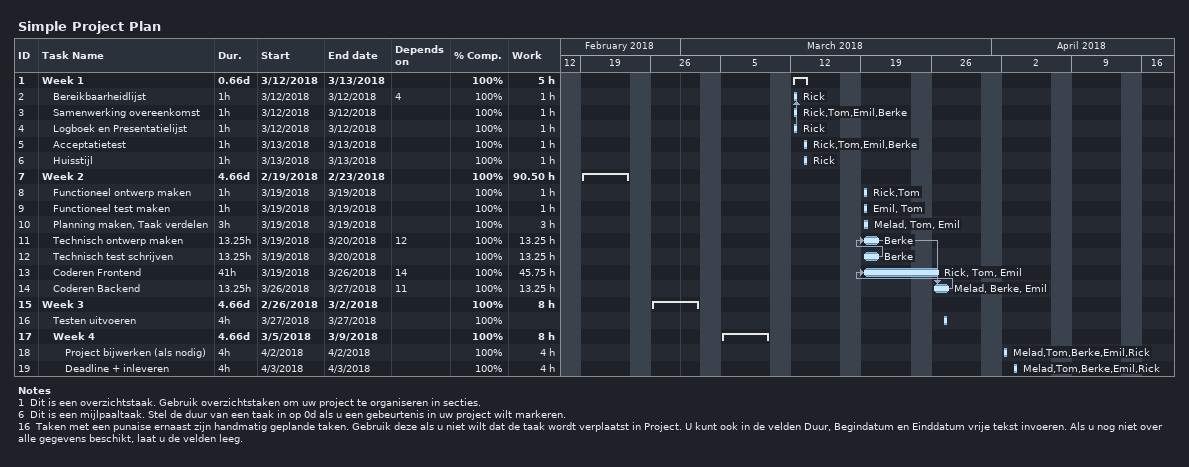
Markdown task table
Simple Project Plan

| ID | Level | Task | Duration | Start | Finish | Predecessors | Resources | % complete | Work (h) |
|---|---|---|---|---|---|---|---|---|---|
| 1 | 1 | **Week 1** | 0.66d | 2018-03-12 | 2018-03-13 |  |  | 100 | 5 |
| 2 | 2 | Bereikbaarheidlijst | 1h | 2018-03-12 | 2018-03-12 | 4 | Rick | 100 | 1 |
| 3 | 2 | Samenwerking overeenkomst | 1h | 2018-03-12 | 2018-03-12 |  | Rick,Tom,Emil,Berke | 100 | 1 |
| 4 | 2 | Logboek en Presentatielijst | 1h | 2018-03-12 | 2018-03-12 |  | Rick | 100 | 1 |
| 5 | 2 | Acceptatietest | 1h | 2018-03-13 | 2018-03-13 |  | Rick,Tom,Emil,Berke | 100 | 1 |
| 6 | 2 | Huisstijl | 1h | 2018-03-13 | 2018-03-13 |  | Rick | 100 | 1 |
| 7 | 1 | **Week 2** | 4.66d | 2018-02-19 | 2018-02-23 |  |  | 100 | 90.50 |
| 8 | 2 | Functioneel ontwerp maken | 1h | 2018-03-19 | 2018-03-19 |  | Rick,Tom | 100 | 1 |
| 9 | 2 | Functioneel test maken | 1h | 2018-03-19 | 2018-03-19 |  | Emil, Tom | 100 | 1 |
| 10 | 2 | Planning maken, Taak verdelen | 3h | 2018-03-19 | 2018-03-19 |  | Melad, Tom, Emil | 100 | 3 |
| 11 | 2 | Technisch ontwerp maken | 13.25h | 2018-03-19 | 2018-03-20 | 12 | Berke | 100 | 13.25 |
| 12 | 2 | Technisch test schrijven | 13.25h | 2018-03-19 | 2018-03-20 |  | Berke | 100 | 13.25 |
| 13 | 2 | Coderen Frontend | 41h | 2018-03-19 | 2018-03-26 | 14 | Rick, Tom, Emil | 100 | 45.75 |
| 14 | 2 | Coderen Backend | 13.25h | 2018-03-26 | 2018-03-27 | 11 | Melad, Berke, Emil | 100 | 13.25 |
| 15 | 1 | **Week 3** | 4.66d | 2018-02-26 | 2018-03-02 |  |  | 100 | 8 |
| 16 | 2 | Testen uitvoeren | 4h | 2018-03-27 | 2018-03-27 |  |  | 100 |  |
| 17 | 2 | **Week 4** | 4.66d | 2018-03-05 | 2018-03-09 |  |  | 100 | 8 |
| 18 | 3 | Project bijwerken (als nodig) | 4h | 2018-04-02 | 2018-04-02 |  | Melad,Tom,Berke,Emil,Rick | 100 | 4 |
| 19 | 3 | Deadline + inleveren | 4h | 2018-04-03 | 2018-04-03 |  | Melad,Tom,Berke,Emil,Rick | 100 | 4 |

Notes
- 1: Dit is een overzichtstaak. Gebruik overzichtstaken om uw project te organiseren in secties.
- 6: Dit is een mijlpaaltaak. Stel de duur van een taak in op 0d als u een gebeurtenis in uw project wilt markeren.
- 16: Taken met een punaise ernaast zijn handmatig geplande taken. Gebruik deze als u niet wilt dat de taak wordt verplaatst in Project. U kunt ook in de velden Duur, Begindatum en Einddatum vrije tekst invoeren. Als u nog niet over alle gegevens beschikt, laat u de velden leeg.
